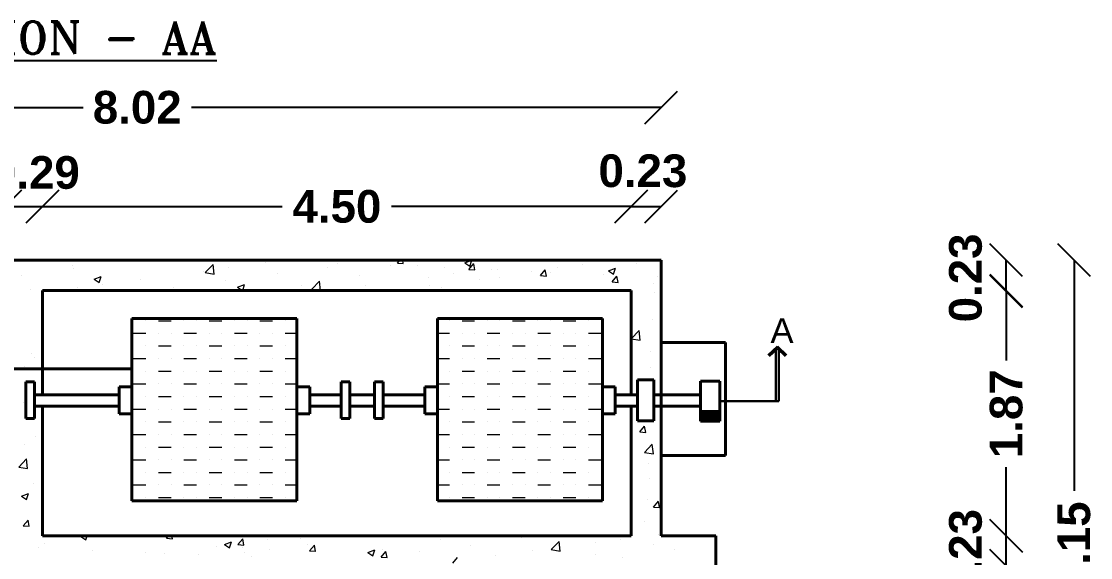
# Model space of a CAD drawing. Header units: metres. Extents: x -7227 to 737, y -45 to 4679.
# Drawn here: x 365.78 to 393.04, y 5.97 to 19.65 of the extents above; entities that cross this region are included whole.
import ezdxf

# ---------------------------------------------------------------- set-up
doc = ezdxf.new("R2010")
doc.units = ezdxf.units.M
doc.header["$LTSCALE"] = 0.2
doc.header["$MEASUREMENT"] = 0
for name, color, linetype, lineweight in [('dim', 253, 'Continuous', 25), ('HAT', 252, 'Continuous', 15), ('line', 7, 'Continuous', 25), ('steps', 132, 'Continuous', 30), ('TEXTT', 211, 'Continuous', 9), ('wall', 2, 'Continuous', 40)]:
    doc.layers.add(name, color=color, linetype=linetype, lineweight=lineweight)
doc.layers.add('T', color=3, linetype='Continuous')
doc.styles.add('ld', font='arial.ttf', dxfattribs={"height": 0.3})
doc.styles.add('romant', font='romant.shx', dxfattribs={"width": 0.8})
doc.styles.add('style 1', font='arialbd.ttf', dxfattribs={"height": 0.25})
doc.dimstyles.new('11', dxfattribs={"dimtxt": 0.25, "dimasz": 0.25, "dimexe": 0.18, "dimexo": 0.0625, "dimgap": 0.09, "dimtad": 0, "dimzin": 0, "dimdsep": 46, "dimtxsty": 'style 1', "dimblk": 'OBLIQUE', "dimcen": 0, "dimse1": 1, "dimse2": 1, "dimadec": 0, "dimazin": 0, "dimtfac": 1, "dimtdec": 4, "dimtofl": 0, "dimtmove": 0, "dimatfit": 3, "dimfxl": 0, "dimtolj": 1, "dimtzin": 0, "dimarcsym": 0})

# ---------------------------------------------------------------- blocks, each defined once
blk = doc.blocks.new('_OBLIQUE')
at = {"layer": 'line', "color": 0, "linetype": 'ByBlock', "lineweight": -2}
blk.add_line((-0.5, -0.5), (0.5, 0.5), dxfattribs=at)
blk = doc.blocks.new('*D9')
at = {"layer": 'Defpoints', "color": 0}
for p in [(8.0185, 5.5396), (0, 4.3703), (8.0185, 4.3703)]:
    blk.add_point(p, dxfattribs=at)
at = {"layer": 'dim', "color": 0, "lineweight": -2}
for p, q in [((0, 5.5396), (3.5953, 5.5396)), ((8.0185, 5.5396), (4.4233, 5.5396))]:
    blk.add_line(p, q, dxfattribs=at)
at = {"layer": 'dim', "color": 0, "linetype": 'ByBlock', "lineweight": -2, "xscale": 0.25, "yscale": 0.25, "zscale": 0.25, "rotation": 180}
blk.add_blockref('_OBLIQUE', (0, 5.5396), dxfattribs=at)
at = {"layer": 'dim', "color": 0, "linetype": 'ByBlock', "lineweight": -2, "xscale": 0.25, "yscale": 0.25, "zscale": 0.25}
blk.add_blockref('_OBLIQUE', (8.0185, 5.5396), dxfattribs=at)
at = {"layer": 'dim', "color": 0, "insert": (4.0093, 5.5396), "char_height": 0.25, "attachment_point": 5, "style": 'style 1'}
blk.add_mtext('\\A1;8.02', dxfattribs=at)
blk = doc.blocks.new('*D14')
at = {"layer": 'Defpoints', "color": 0}
for p in [(3.2854, 4.7811), (2.9979, 4.1403), (3.2854, 4.1403)]:
    blk.add_point(p, dxfattribs=at)
at = {"layer": 'dim', "color": 0, "lineweight": -2}
blk.add_line((2.9979, 4.7811), (3.2854, 4.7811), dxfattribs=at)
at = {"layer": 'dim', "color": 0, "linetype": 'ByBlock', "lineweight": -2, "xscale": 0.25, "yscale": 0.25, "zscale": 0.25, "rotation": 180}
blk.add_blockref('_OBLIQUE', (2.9979, 4.7811), dxfattribs=at)
at = {"layer": 'dim', "color": 0, "linetype": 'ByBlock', "lineweight": -2, "xscale": 0.25, "yscale": 0.25, "zscale": 0.25}
blk.add_blockref('_OBLIQUE', (3.2854, 4.7811), dxfattribs=at)
at = {"layer": 'dim', "color": 0, "insert": (3.2302, 5.0406), "char_height": 0.25, "attachment_point": 5, "style": 'style 1'}
blk.add_mtext('\\A1;0.29', dxfattribs=at)
blk = doc.blocks.new('*D15')
at = {"layer": 'Defpoints', "color": 0}
for p in [(8.0185, 4.7811), (7.7885, 4.1403), (8.0185, 4.1403)]:
    blk.add_point(p, dxfattribs=at)
at = {"layer": 'dim', "color": 0, "lineweight": -2}
blk.add_line((7.7885, 4.7811), (8.0185, 4.7811), dxfattribs=at)
at = {"layer": 'dim', "color": 0, "linetype": 'ByBlock', "lineweight": -2, "xscale": 0.25, "yscale": 0.25, "zscale": 0.25, "rotation": 180}
blk.add_blockref('_OBLIQUE', (7.7885, 4.7811), dxfattribs=at)
at = {"layer": 'dim', "color": 0, "linetype": 'ByBlock', "lineweight": -2, "xscale": 0.25, "yscale": 0.25, "zscale": 0.25}
blk.add_blockref('_OBLIQUE', (8.0185, 4.7811), dxfattribs=at)
at = {"layer": 'dim', "color": 0, "insert": (7.8778, 5.0535), "char_height": 0.25, "attachment_point": 5, "style": 'style 1'}
blk.add_mtext('\\A1;0.23', dxfattribs=at)
blk = doc.blocks.new('*D16')
at = {"layer": 'Defpoints', "color": 0}
for p in [(3.2854, 4.7811), (3.2854, 4.1403), (7.7885, 4.1403)]:
    blk.add_point(p, dxfattribs=at)
at = {"layer": 'dim', "color": 0, "lineweight": -2}
for p, q in [((3.2854, 4.7811), (5.119, 4.7811)), ((7.7885, 4.7811), (5.955, 4.7811))]:
    blk.add_line(p, q, dxfattribs=at)
at = {"layer": 'dim', "color": 0, "linetype": 'ByBlock', "lineweight": -2, "xscale": 0.25, "yscale": 0.25, "zscale": 0.25, "rotation": 180}
blk.add_blockref('_OBLIQUE', (3.2854, 4.7811), dxfattribs=at)
at = {"layer": 'dim', "color": 0, "linetype": 'ByBlock', "lineweight": -2, "xscale": 0.25, "yscale": 0.25, "zscale": 0.25}
blk.add_blockref('_OBLIQUE', (7.7885, 4.7811), dxfattribs=at)
at = {"layer": 'dim', "color": 0, "insert": (5.537, 4.7811), "char_height": 0.25, "attachment_point": 5, "style": 'style 1'}
blk.add_mtext('\\A1;4.50', dxfattribs=at)
blk = doc.blocks.new('*D18')
at = {"layer": 'Defpoints', "color": 0}
for p in [(8.206, 2.0318), (10.658, 2.0318), (8.206, 0.23)]:
    blk.add_point(p, dxfattribs=at)
at = {"layer": 'dim', "color": 0, "lineweight": -2}
for p, q in [((10.658, 2.0318), (10.658, 1.5382)), ((10.658, 0.23), (10.658, 0.7236))]:
    blk.add_line(p, q, dxfattribs=at)
at = {"layer": 'dim', "color": 0, "linetype": 'ByBlock', "lineweight": -2, "xscale": 0.25, "yscale": 0.25, "zscale": 0.25}
for p, rotation in [((10.658, 2.0318), 90), ((10.658, 0.23), 270)]:
    blk.add_blockref('_OBLIQUE', p, dxfattribs=dict(at, rotation=rotation))
at = {"layer": 'dim', "color": 0, "insert": (10.658, 1.1309), "char_height": 0.25, "attachment_point": 5, "rotation": 90, "style": 'style 1'}
blk.add_mtext('\\A1;1.72', dxfattribs=at)
blk = doc.blocks.new('*D19')
at = {"layer": 'Defpoints', "color": 0}
for p in [(8.436, 2.2618), (10.658, 2.2618), (8.206, 2.0318)]:
    blk.add_point(p, dxfattribs=at)
at = {"layer": 'dim', "color": 0, "lineweight": -2}
blk.add_line((10.658, 2.0318), (10.658, 2.2618), dxfattribs=at)
at = {"layer": 'dim', "color": 0, "linetype": 'ByBlock', "lineweight": -2, "xscale": 0.25, "yscale": 0.25, "zscale": 0.25}
for p, rotation in [((10.658, 2.2618), 90), ((10.658, 2.0318), 270)]:
    blk.add_blockref('_OBLIQUE', p, dxfattribs=dict(at, rotation=rotation))
at = {"layer": 'dim', "color": 0, "insert": (10.3466, 2.127), "char_height": 0.25, "attachment_point": 5, "rotation": 90, "style": 'style 1'}
blk.add_mtext('\\A1;0.23', dxfattribs=at)
blk = doc.blocks.new('*D20')
at = {"layer": 'Defpoints', "color": 0}
for p in [(7.7944, 4.1303), (10.658, 4.1303), (8.436, 2.2618)]:
    blk.add_point(p, dxfattribs=at)
at = {"layer": 'dim', "color": 0, "lineweight": -2}
for p, q in [((10.658, 4.1303), (10.658, 3.6044)), ((10.658, 2.2618), (10.658, 2.7878))]:
    blk.add_line(p, q, dxfattribs=at)
at = {"layer": 'dim', "color": 0, "linetype": 'ByBlock', "lineweight": -2, "xscale": 0.25, "yscale": 0.25, "zscale": 0.25}
for p, rotation in [((10.658, 4.1303), 90), ((10.658, 2.2618), 270)]:
    blk.add_blockref('_OBLIQUE', p, dxfattribs=dict(at, rotation=rotation))
at = {"layer": 'dim', "color": 0, "insert": (10.658, 3.1961), "char_height": 0.25, "attachment_point": 5, "rotation": 90, "style": 'style 1'}
blk.add_mtext('\\A1;1.87', dxfattribs=at)
blk = doc.blocks.new('*D21')
at = {"layer": 'Defpoints', "color": 0}
for p in [(7.8267, 4.3703), (10.658, 4.3703), (7.7885, 4.1403)]:
    blk.add_point(p, dxfattribs=at)
at = {"layer": 'dim', "color": 0, "lineweight": -2}
blk.add_line((10.658, 4.1403), (10.658, 4.3703), dxfattribs=at)
at = {"layer": 'dim', "color": 0, "linetype": 'ByBlock', "lineweight": -2, "xscale": 0.25, "yscale": 0.25, "zscale": 0.25}
for p, rotation in [((10.658, 4.3703), 90), ((10.658, 4.1403), 270)]:
    blk.add_blockref('_OBLIQUE', p, dxfattribs=dict(at, rotation=rotation))
at = {"layer": 'dim', "color": 0, "insert": (10.3466, 4.2354), "char_height": 0.25, "attachment_point": 5, "rotation": 90, "style": 'style 1'}
blk.add_mtext('\\A1;0.23', dxfattribs=at)
blk = doc.blocks.new('*D22')
at = {"layer": 'Defpoints', "color": 0}
for p in [(7.8021, 4.3703), (11.176, 4.3703), (7.8021, 0.0004)]:
    blk.add_point(p, dxfattribs=at)
at = {"layer": 'dim', "color": 0, "lineweight": -2}
for p, q in [((11.176, 4.3703), (11.176, 2.6067)), ((11.176, 0.0004), (11.176, 1.764))]:
    blk.add_line(p, q, dxfattribs=at)
at = {"layer": 'dim', "color": 0, "linetype": 'ByBlock', "lineweight": -2, "xscale": 0.25, "yscale": 0.25, "zscale": 0.25}
for p, rotation in [((11.176, 4.3703), 90), ((11.176, 0.0004), 270)]:
    blk.add_blockref('_OBLIQUE', p, dxfattribs=dict(at, rotation=rotation))
at = {"layer": 'dim', "color": 0, "insert": (11.176, 2.1853), "char_height": 0.25, "attachment_point": 5, "rotation": 90, "style": 'style 1'}
blk.add_mtext('\\A1;4.15', dxfattribs=at)
blk = doc.blocks.new('SE')
at = {"layer": 'HAT'}
blk.add_hatch(color=256, dxfattribs=at).paths.add_polyline_path([(8.9689, 3.6372), (8.9772, 3.6451), (8.9068, 3.7113), (8.8364, 3.6451), (8.8448, 3.6372), (8.9068, 3.6946)])
for p, q in [((3.9139, 4.3643), (3.9139, 4.3643)), ((4.5298, 4.2758), (4.5893, 4.3377)), ((4.5977, 4.265), (4.5893, 4.3375)), ((4.9937, 4.3513), (4.9937, 4.3513)), ((5.1346, 4.3667), (5.1346, 4.3667)), ((5.5421, 4.3495), (5.5421, 4.3495)), ((5.9993, 4.3487), (6.0173, 4.3703)), ((5.9993, 4.3487), (6.0449, 4.3447)), ((6.0449, 4.3445), (6.0402, 4.3703)), ((6.5164, 4.3499), (6.5696, 4.3703)), ((6.5164, 4.3499), (6.5544, 4.3243)), ((6.5469, 4.3008), (6.5837, 4.3447)), ((6.5544, 4.324), (6.5699, 4.3701)), ((6.5925, 4.2966), (6.5837, 4.3444)), ((7.2001, 4.3671), (7.2001, 4.3671)), ((7.418, 4.3356), (7.418, 4.3356)), ((7.4191, 4.3659), (7.4191, 4.3659)), ((7.8267, 4.3487), (7.8267, 4.3487)), ((3.5137, 4.3288), (3.5137, 4.3288)), ((3.5219, 4.3105), (3.5219, 4.3105)), ((4.5134, 4.2881), (4.5134, 4.2881)), ((4.5298, 4.2758), (4.5977, 4.2652)), ((4.7045, 4.3132), (4.7045, 4.3132)), ((5.0788, 4.27), (5.0788, 4.27)), ((5.4645, 4.3189), (5.4645, 4.3189)), ((5.7085, 4.2554), (5.7085, 4.2554)), ((5.9497, 4.3322), (5.9497, 4.3322)), ((6.1538, 4.3318), (6.1538, 4.3318)), ((6.3573, 4.315), (6.3573, 4.315)), ((6.4287, 4.2655), (6.4287, 4.2655)), ((6.5469, 4.3008), (6.5925, 4.2968)), ((6.7179, 4.3036), (6.7179, 4.3036)), ((6.7649, 4.2978), (6.7649, 4.2978)), ((7.026, 4.2819), (7.026, 4.2819)), ((7.0945, 4.2529), (7.1314, 4.2968)), ((7.1402, 4.2486), (7.1314, 4.2965)), ((7.1725, 4.2806), (7.1725, 4.2806)), ((7.2273, 4.317), (7.2273, 4.317)), ((7.5801, 4.2634), (7.5801, 4.2634)), ((7.6137, 4.2887), (7.6672, 4.3092)), ((7.6137, 4.2887), (7.6517, 4.2631)), ((7.6517, 4.2629), (7.6672, 4.309)), ((3.1253, 4.2533), (3.1253, 4.2533)), ((3.6804, 4.2259), (3.7338, 4.2464)), ((3.6804, 4.2259), (3.7183, 4.2003)), ((3.7183, 4.2), (3.7338, 4.2462)), ((3.742, 4.1865), (3.742, 4.1865)), ((4.0312, 4.2246), (4.0312, 4.2246)), ((4.6868, 4.2163), (4.6868, 4.2163)), ((4.7776, 4.1648), (4.8311, 4.1853)), ((4.8161, 4.1403), (4.8311, 4.185)), ((5.2632, 4.1789), (5.2632, 4.1789)), ((5.3447, 4.1494), (5.4041, 4.2114)), ((5.4124, 4.1403), (5.4041, 4.2112)), ((5.7554, 4.1769), (5.7554, 4.1769)), ((6.2376, 4.2404), (6.2376, 4.2404)), ((6.2438, 4.1757), (6.2438, 4.1757)), ((6.6294, 4.2246), (6.6294, 4.2246)), ((6.782, 4.2406), (6.782, 4.2406)), ((7.0945, 4.2529), (7.1402, 4.2489)), ((7.6422, 4.205), (7.679, 4.2488)), ((7.6422, 4.205), (7.6878, 4.201)), ((7.6878, 4.2007), (7.679, 4.2486)), ((7.9617, 4.1927), (7.9617, 4.1927)), ((7.9876, 4.2461), (7.9876, 4.2461)), ((3.1913, 4.15), (3.1913, 4.15)), ((3.5509, 4.1614), (3.5509, 4.1614)), ((4.2903, 4.159), (4.2903, 4.159)), ((4.7776, 4.1648), (4.814, 4.1403)), ((5.3447, 4.1494), (5.4036, 4.1403)), ((6.3367, 4.1642), (6.3367, 4.1642)), ((7.7944, 4.1303), (7.7944, 4.1303)), ((7.9642, 4.1263), (7.9642, 4.1263)), ((3.9794, 3.9082), (3.9794, 3.9082)), ((4.0761, 3.9082), (4.0761, 3.9082)), ((4.1728, 3.9082), (4.2695, 3.9082)), ((4.3662, 3.9082), (4.3662, 3.9082)), ((4.4629, 3.9082), (4.4629, 3.9082)), ((4.5597, 3.9082), (4.6564, 3.9082)), ((4.7531, 3.9082), (4.7531, 3.9082)), ((4.8498, 3.9082), (4.8498, 3.9082)), ((4.9465, 3.9082), (5.0432, 3.9082)), ((5.1399, 3.9082), (5.1399, 3.9082)), ((6.3972, 3.9082), (6.3972, 3.9082)), ((6.4939, 3.9082), (6.5906, 3.9082)), ((6.6873, 3.9082), (6.6873, 3.9082)), ((6.784, 3.9082), (6.784, 3.9082)), ((6.8808, 3.9082), (6.9775, 3.9082)), ((7.0742, 3.9082), (7.0742, 3.9082)), ((7.1709, 3.9082), (7.1709, 3.9082)), ((7.2676, 3.9082), (7.3643, 3.9082)), ((7.461, 3.9082), (7.461, 3.9082)), ((7.5577, 3.9082), (7.5577, 3.9082)), ((7.952, 3.9167), (7.952, 3.9167)), ((3.9794, 3.8115), (4.0761, 3.8115)), ((4.1728, 3.8115), (4.1728, 3.8115)), ((4.2695, 3.8115), (4.2695, 3.8115)), ((4.3662, 3.8115), (4.4629, 3.8115)), ((4.5597, 3.8115), (4.5597, 3.8115)), ((4.6564, 3.8115), (4.6564, 3.8115)), ((4.7531, 3.8115), (4.8498, 3.8115)), ((4.9465, 3.8115), (4.9465, 3.8115)), ((5.0432, 3.8115), (5.0432, 3.8115)), ((5.1399, 3.8115), (5.2316, 3.8115)), ((6.3065, 3.8115), (6.3972, 3.8115)), ((6.4939, 3.8115), (6.4939, 3.8115)), ((6.5906, 3.8115), (6.5906, 3.8115)), ((6.6873, 3.8115), (6.784, 3.8115)), ((6.8808, 3.8115), (6.8808, 3.8115)), ((6.9775, 3.8115), (6.9775, 3.8115)), ((7.0742, 3.8115), (7.1709, 3.8115)), ((7.2676, 3.8115), (7.2676, 3.8115)), ((7.3643, 3.8115), (7.3643, 3.8115)), ((7.461, 3.8115), (7.5577, 3.8115)), ((7.7892, 3.7703), (7.8487, 3.8322)), ((7.7892, 3.7703), (7.8572, 3.7597)), ((7.8572, 3.7595), (7.8487, 3.832)), ((3.9794, 3.7147), (3.9794, 3.7147)), ((4.0761, 3.7147), (4.0761, 3.7147)), ((4.1728, 3.7147), (4.2695, 3.7147)), ((4.3662, 3.7147), (4.3662, 3.7147)), ((4.4629, 3.7147), (4.4629, 3.7147)), ((4.5597, 3.7147), (4.6564, 3.7147)), ((4.7531, 3.7147), (4.7531, 3.7147)), ((4.8498, 3.7147), (4.8498, 3.7147)), ((4.9465, 3.7147), (5.0432, 3.7147)), ((5.1399, 3.7147), (5.1399, 3.7147)), ((6.3972, 3.7147), (6.3972, 3.7147)), ((6.4939, 3.7147), (6.5906, 3.7147)), ((6.6873, 3.7147), (6.6873, 3.7147)), ((6.784, 3.7147), (6.784, 3.7147)), ((6.8808, 3.7147), (6.9775, 3.7147)), ((7.0742, 3.7147), (7.0742, 3.7147)), ((7.1709, 3.7147), (7.1709, 3.7147)), ((7.2676, 3.7147), (7.3643, 3.7147)), ((7.461, 3.7147), (7.461, 3.7147)), ((7.5577, 3.7147), (7.5577, 3.7147)), ((3.2036, 3.6573), (3.2036, 3.6573)), ((3.2198, 3.6291), (3.2198, 3.6291)), ((3.9794, 3.618), (4.0761, 3.618)), ((4.1728, 3.618), (4.1728, 3.618)), ((4.2695, 3.618), (4.2695, 3.618)), ((4.3662, 3.618), (4.4629, 3.618)), ((4.5597, 3.618), (4.5597, 3.618)), ((4.6564, 3.618), (4.6564, 3.618)), ((4.7531, 3.618), (4.8498, 3.618)), ((4.9465, 3.618), (4.9465, 3.618)), ((5.0432, 3.618), (5.0432, 3.618)), ((5.1399, 3.618), (5.2316, 3.618)), ((6.3065, 3.618), (6.3972, 3.618)), ((6.4939, 3.618), (6.4939, 3.618)), ((6.5906, 3.618), (6.5906, 3.618)), ((6.6873, 3.618), (6.784, 3.618)), ((6.8808, 3.618), (6.8808, 3.618)), ((6.9775, 3.618), (6.9775, 3.618)), ((7.0742, 3.618), (7.1709, 3.618)), ((7.2676, 3.618), (7.2676, 3.618)), ((7.3643, 3.618), (7.3643, 3.618)), ((7.461, 3.618), (7.5577, 3.618)), ((7.7938, 3.6264), (7.7885, 3.6549)), ((7.7885, 3.6271), (7.7938, 3.6267)), ((7.9326, 3.6707), (7.9326, 3.6707)), ((3.1492, 3.5591), (3.1492, 3.5591)), ((3.9794, 3.5213), (3.9794, 3.5213)), ((4.0761, 3.5213), (4.0761, 3.5213)), ((4.1728, 3.5213), (4.2695, 3.5213)), ((4.3662, 3.5213), (4.3662, 3.5213)), ((4.4629, 3.5213), (4.4629, 3.5213)), ((4.5597, 3.5213), (4.6564, 3.5213)), ((4.7531, 3.5213), (4.7531, 3.5213)), ((4.8498, 3.5213), (4.8498, 3.5213)), ((4.9465, 3.5213), (5.0432, 3.5213)), ((5.1399, 3.5213), (5.1399, 3.5213)), ((6.3972, 3.5213), (6.3972, 3.5213)), ((6.4939, 3.5213), (6.5906, 3.5213)), ((6.6873, 3.5213), (6.6873, 3.5213)), ((6.784, 3.5213), (6.784, 3.5213)), ((6.8808, 3.5213), (6.9775, 3.5213)), ((7.0742, 3.5213), (7.0742, 3.5213)), ((7.1709, 3.5213), (7.1709, 3.5213)), ((7.2676, 3.5213), (7.3643, 3.5213)), ((7.461, 3.5213), (7.461, 3.5213)), ((7.5577, 3.5213), (7.5577, 3.5213)), ((7.9336, 3.5532), (7.9336, 3.5532)), ((3.9794, 3.4246), (4.0761, 3.4246)), ((4.1728, 3.4246), (4.1728, 3.4246)), ((4.2695, 3.4246), (4.2695, 3.4246)), ((4.3662, 3.4246), (4.4629, 3.4246)), ((4.5597, 3.4246), (4.5597, 3.4246)), ((4.6564, 3.4246), (4.6564, 3.4246)), ((4.7531, 3.4246), (4.8498, 3.4246)), ((4.9465, 3.4246), (4.9465, 3.4246)), ((5.0432, 3.4246), (5.0432, 3.4246)), ((5.1399, 3.4246), (5.2316, 3.4246)), ((6.3065, 3.4246), (6.3972, 3.4246)), ((6.4939, 3.4246), (6.4939, 3.4246)), ((6.5906, 3.4246), (6.5906, 3.4246)), ((6.6873, 3.4246), (6.784, 3.4246)), ((6.8808, 3.4246), (6.8808, 3.4246)), ((6.9775, 3.4246), (6.9775, 3.4246)), ((7.0742, 3.4246), (7.1709, 3.4246)), ((7.2676, 3.4246), (7.2676, 3.4246)), ((7.3643, 3.4246), (7.3643, 3.4246)), ((7.461, 3.4246), (7.5577, 3.4246)), ((3.1395, 3.2831), (3.1395, 3.2831)), ((3.9794, 3.3279), (3.9794, 3.3279)), ((4.0761, 3.3279), (4.0761, 3.3279)), ((4.1728, 3.3279), (4.2695, 3.3279)), ((4.3662, 3.3279), (4.3662, 3.3279)), ((4.4629, 3.3279), (4.4629, 3.3279)), ((4.5597, 3.3279), (4.6564, 3.3279)), ((4.7531, 3.3279), (4.7531, 3.3279)), ((4.8498, 3.3279), (4.8498, 3.3279)), ((4.9465, 3.3279), (5.0432, 3.3279)), ((5.1399, 3.3279), (5.1399, 3.3279)), ((6.3972, 3.3279), (6.3972, 3.3279)), ((6.4939, 3.3279), (6.5906, 3.3279)), ((6.6873, 3.3279), (6.6873, 3.3279)), ((6.784, 3.3279), (6.784, 3.3279)), ((6.8808, 3.3279), (6.9775, 3.3279)), ((7.0742, 3.3279), (7.0742, 3.3279)), ((7.1709, 3.3279), (7.1709, 3.3279)), ((7.2676, 3.3279), (7.3643, 3.3279)), ((7.461, 3.3279), (7.461, 3.3279)), ((7.5577, 3.3279), (7.5577, 3.3279)), ((3.9794, 3.2312), (4.0761, 3.2312)), ((4.1728, 3.2312), (4.1728, 3.2312)), ((4.2695, 3.2312), (4.2695, 3.2312)), ((4.3662, 3.2312), (4.4629, 3.2312)), ((4.5597, 3.2312), (4.5597, 3.2312)), ((4.6564, 3.2312), (4.6564, 3.2312)), ((4.7531, 3.2312), (4.8498, 3.2312)), ((4.9465, 3.2312), (4.9465, 3.2312)), ((5.0432, 3.2312), (5.0432, 3.2312)), ((5.1399, 3.2312), (5.2316, 3.2312)), ((6.3065, 3.2312), (6.3972, 3.2312)), ((6.4939, 3.2312), (6.4939, 3.2312)), ((6.5906, 3.2312), (6.5906, 3.2312)), ((6.6873, 3.2312), (6.784, 3.2312)), ((6.8808, 3.2312), (6.8808, 3.2312)), ((6.9775, 3.2312), (6.9775, 3.2312)), ((7.0742, 3.2312), (7.1709, 3.2312)), ((7.2676, 3.2312), (7.2676, 3.2312)), ((7.3643, 3.2312), (7.3643, 3.2312)), ((7.461, 3.2312), (7.5577, 3.2312)), ((3.9794, 3.1345), (3.9794, 3.1345)), ((4.0761, 3.1345), (4.0761, 3.1345)), ((4.1728, 3.1345), (4.2695, 3.1345)), ((4.3662, 3.1345), (4.3662, 3.1345)), ((4.4629, 3.1345), (4.4629, 3.1345)), ((4.5597, 3.1345), (4.6564, 3.1345)), ((4.7531, 3.1345), (4.7531, 3.1345)), ((4.8498, 3.1345), (4.8498, 3.1345)), ((4.9465, 3.1345), (5.0432, 3.1345)), ((5.1399, 3.1345), (5.1399, 3.1345)), ((6.3972, 3.1345), (6.3972, 3.1345)), ((6.4939, 3.1345), (6.5906, 3.1345)), ((6.6873, 3.1345), (6.6873, 3.1345)), ((6.784, 3.1345), (6.784, 3.1345)), ((6.8808, 3.1345), (6.9775, 3.1345)), ((7.0742, 3.1345), (7.0742, 3.1345)), ((7.1709, 3.1345), (7.1709, 3.1345)), ((7.2676, 3.1345), (7.3643, 3.1345)), ((7.461, 3.1345), (7.461, 3.1345)), ((7.5577, 3.1345), (7.5577, 3.1345)), ((3.9794, 3.0378), (4.0761, 3.0378)), ((4.1728, 3.0378), (4.1728, 3.0378)), ((4.2695, 3.0378), (4.2695, 3.0378)), ((4.3662, 3.0378), (4.4629, 3.0378)), ((4.5597, 3.0378), (4.5597, 3.0378)), ((4.6564, 3.0378), (4.6564, 3.0378)), ((4.7531, 3.0378), (4.8498, 3.0378)), ((4.9465, 3.0378), (4.9465, 3.0378)), ((5.0432, 3.0378), (5.0432, 3.0378)), ((5.1399, 3.0378), (5.2316, 3.0378)), ((6.3065, 3.0378), (6.3972, 3.0378)), ((6.4939, 3.0378), (6.4939, 3.0378)), ((6.5906, 3.0378), (6.5906, 3.0378)), ((6.6873, 3.0378), (6.784, 3.0378)), ((6.8808, 3.0378), (6.8808, 3.0378)), ((6.9775, 3.0378), (6.9775, 3.0378)), ((7.0742, 3.0378), (7.1709, 3.0378)), ((7.2676, 3.0378), (7.2676, 3.0378)), ((7.3643, 3.0378), (7.3643, 3.0378)), ((7.461, 3.0378), (7.5577, 3.0378)), ((7.8541, 3.0564), (7.8909, 3.1002)), ((7.8541, 3.0564), (7.8997, 3.0524)), ((7.8997, 3.0521), (7.8909, 3.1)), ((3.1496, 2.9644), (3.1496, 2.9644)), ((3.2278, 3.02), (3.2278, 3.02)), ((7.8905, 2.9001), (7.9499, 2.9621)), ((7.9584, 2.8894), (7.9499, 2.9619)), ((3.9794, 2.941), (3.9794, 2.941)), ((4.0761, 2.941), (4.0761, 2.941)), ((4.1728, 2.941), (4.2695, 2.941)), ((4.3662, 2.941), (4.3662, 2.941)), ((4.4629, 2.941), (4.4629, 2.941)), ((4.5597, 2.941), (4.6564, 2.941)), ((4.7531, 2.941), (4.7531, 2.941)), ((4.8498, 2.941), (4.8498, 2.941)), ((4.9465, 2.941), (5.0432, 2.941)), ((5.1399, 2.941), (5.1399, 2.941)), ((6.3972, 2.941), (6.3972, 2.941)), ((6.4939, 2.941), (6.5906, 2.941)), ((6.6873, 2.941), (6.6873, 2.941)), ((6.784, 2.941), (6.784, 2.941)), ((6.8808, 2.941), (6.9775, 2.941)), ((7.0742, 2.941), (7.0742, 2.941)), ((7.1709, 2.941), (7.1709, 2.941)), ((7.2676, 2.941), (7.3643, 2.941)), ((7.461, 2.941), (7.461, 2.941)), ((7.5577, 2.941), (7.5577, 2.941)), ((7.8905, 2.9001), (7.9584, 2.8896)), ((3.1025, 2.7883), (3.162, 2.8502)), ((3.1025, 2.7883), (3.1704, 2.7777)), ((3.1705, 2.7775), (3.162, 2.85)), ((3.9794, 2.8443), (4.0761, 2.8443)), ((4.1728, 2.8443), (4.1728, 2.8443)), ((4.2695, 2.8443), (4.2695, 2.8443)), ((4.3662, 2.8443), (4.4629, 2.8443)), ((4.5597, 2.8443), (4.5597, 2.8443)), ((4.6564, 2.8443), (4.6564, 2.8443)), ((4.7531, 2.8443), (4.8498, 2.8443)), ((4.9465, 2.8443), (4.9465, 2.8443)), ((5.0432, 2.8443), (5.0432, 2.8443)), ((5.1399, 2.8443), (5.2316, 2.8443)), ((6.3065, 2.8443), (6.3972, 2.8443)), ((6.4939, 2.8443), (6.4939, 2.8443)), ((6.5906, 2.8443), (6.5906, 2.8443)), ((6.6873, 2.8443), (6.784, 2.8443)), ((6.8808, 2.8443), (6.8808, 2.8443)), ((6.9775, 2.8443), (6.9775, 2.8443)), ((7.0742, 2.8443), (7.1709, 2.8443)), ((7.2676, 2.8443), (7.2676, 2.8443)), ((7.3643, 2.8443), (7.3643, 2.8443)), ((7.461, 2.8443), (7.5577, 2.8443)), ((7.9199, 2.8137), (7.9199, 2.8137)), ((3.9794, 2.7476), (3.9794, 2.7476)), ((4.0761, 2.7476), (4.0761, 2.7476)), ((4.1728, 2.7476), (4.2695, 2.7476)), ((4.3662, 2.7476), (4.3662, 2.7476)), ((4.4629, 2.7476), (4.4629, 2.7476)), ((4.5597, 2.7476), (4.6564, 2.7476)), ((4.7531, 2.7476), (4.7531, 2.7476)), ((4.8498, 2.7476), (4.8498, 2.7476)), ((4.9465, 2.7476), (5.0432, 2.7476)), ((5.1399, 2.7476), (5.1399, 2.7476)), ((6.3972, 2.7476), (6.3972, 2.7476)), ((6.4939, 2.7476), (6.5906, 2.7476)), ((6.6873, 2.7476), (6.6873, 2.7476)), ((6.784, 2.7476), (6.784, 2.7476)), ((6.8808, 2.7476), (6.9775, 2.7476)), ((7.0742, 2.7476), (7.0742, 2.7476)), ((7.1709, 2.7476), (7.1709, 2.7476)), ((7.2676, 2.7476), (7.3643, 2.7476)), ((7.461, 2.7476), (7.461, 2.7476)), ((7.5577, 2.7476), (7.5577, 2.7476)), ((7.9304, 2.7039), (7.9304, 2.7039)), ((3.2176, 2.6623), (3.2176, 2.6623)), ((3.9794, 2.6509), (4.0761, 2.6509)), ((4.1728, 2.6509), (4.1728, 2.6509)), ((4.2695, 2.6509), (4.2695, 2.6509)), ((4.3662, 2.6509), (4.4629, 2.6509)), ((4.5597, 2.6509), (4.5597, 2.6509)), ((4.6564, 2.6509), (4.6564, 2.6509)), ((4.7531, 2.6509), (4.8498, 2.6509)), ((4.9465, 2.6509), (4.9465, 2.6509)), ((5.0432, 2.6509), (5.0432, 2.6509)), ((5.1399, 2.6509), (5.2316, 2.6509)), ((6.3065, 2.6509), (6.3972, 2.6509)), ((6.4939, 2.6509), (6.4939, 2.6509)), ((6.5906, 2.6509), (6.5906, 2.6509)), ((6.6873, 2.6509), (6.784, 2.6509)), ((6.8808, 2.6509), (6.8808, 2.6509)), ((6.9775, 2.6509), (6.9775, 2.6509)), ((7.0742, 2.6509), (7.1709, 2.6509)), ((7.2676, 2.6509), (7.2676, 2.6509)), ((7.3643, 2.6509), (7.3643, 2.6509)), ((7.461, 2.6509), (7.5577, 2.6509)), ((7.794, 2.6724), (7.794, 2.6724)), ((3.123, 2.5649), (3.1765, 2.5854)), ((3.123, 2.5649), (3.161, 2.5393)), ((3.161, 2.539), (3.1765, 2.5852)), ((3.9794, 2.5542), (3.9794, 2.5542)), ((4.0761, 2.5542), (4.0761, 2.5542)), ((4.1728, 2.5542), (4.2695, 2.5542)), ((4.3662, 2.5542), (4.3662, 2.5542)), ((4.4629, 2.5542), (4.4629, 2.5542)), ((4.5597, 2.5542), (4.6564, 2.5542)), ((4.7531, 2.5542), (4.7531, 2.5542)), ((4.8498, 2.5542), (4.8498, 2.5542)), ((4.9465, 2.5542), (5.0432, 2.5542)), ((5.1399, 2.5542), (5.1399, 2.5542)), ((6.3972, 2.5542), (6.3972, 2.5542)), ((6.4939, 2.5542), (6.5906, 2.5542)), ((6.6873, 2.5542), (6.6873, 2.5542)), ((6.784, 2.5542), (6.784, 2.5542)), ((6.8808, 2.5542), (6.9775, 2.5542)), ((7.0742, 2.5542), (7.0742, 2.5542)), ((7.1709, 2.5542), (7.1709, 2.5542)), ((7.2676, 2.5542), (7.3643, 2.5542)), ((7.461, 2.5542), (7.461, 2.5542)), ((7.5577, 2.5542), (7.5577, 2.5542)), ((7.9102, 2.5377), (7.9102, 2.5377)), ((7.96, 2.482), (7.9968, 2.5259)), ((7.96, 2.482), (8.0056, 2.478)), ((8.0056, 2.4778), (7.9968, 2.5257)), ((3.1372, 2.3389), (3.174, 2.3828)), ((3.1828, 2.3347), (3.174, 2.3826)), ((3.1372, 2.3389), (3.1828, 2.3349)), ((7.8887, 2.3696), (7.8887, 2.3696)), ((3.5788, 2.2575), (3.5927, 2.2628)), ((3.5788, 2.2575), (3.6168, 2.2319)), ((3.5877, 2.2433), (3.5877, 2.2433)), ((3.6168, 2.2316), (3.6272, 2.2628)), ((4.2325, 2.2431), (4.249, 2.2628)), ((4.2325, 2.2431), (4.2781, 2.2391)), ((4.2781, 2.2389), (4.2737, 2.2628)), ((4.6761, 2.1964), (4.7295, 2.2169)), ((4.714, 2.1705), (4.7295, 2.2166)), ((4.7801, 2.1952), (4.8169, 2.2391)), ((4.8257, 2.191), (4.8169, 2.2388)), ((5.0046, 2.2367), (5.0046, 2.2367)), ((5.2587, 2.2453), (5.2587, 2.2453)), ((5.7941, 2.2591), (5.7941, 2.2591)), ((6.3322, 2.2305), (6.3322, 2.2305)), ((6.9517, 2.2485), (6.9517, 2.2485)), ((7.1768, 2.1564), (7.2363, 2.2183)), ((7.2447, 2.1456), (7.2363, 2.2181)), ((7.5182, 2.2114), (7.5182, 2.2114)), ((7.7094, 2.2365), (7.7094, 2.2365)), ((7.9985, 2.2746), (7.9985, 2.2746)), ((3.2566, 2.1689), (3.2566, 2.1689)), ((3.2985, 2.2052), (3.2985, 2.2052)), ((3.6642, 2.1517), (3.6642, 2.1517)), ((4.0718, 2.1345), (4.0718, 2.1345)), ((4.6125, 2.1829), (4.6125, 2.1829)), ((4.6761, 2.1964), (4.714, 2.1707)), ((4.7801, 2.1952), (4.8257, 2.1912)), ((4.8135, 2.1688), (4.8135, 2.1688)), ((4.8316, 2.1324), (4.8316, 2.1324)), ((5.0227, 2.1575), (5.0227, 2.1575)), ((5.3119, 2.1956), (5.3119, 2.1956)), ((5.3277, 2.1473), (5.3645, 2.1912)), ((5.3277, 2.1473), (5.3734, 2.1433)), ((5.3734, 2.143), (5.3646, 2.1909)), ((5.7733, 2.1352), (5.8268, 2.1557)), ((5.7733, 2.1352), (5.8113, 2.1096)), ((5.8113, 2.1093), (5.8268, 2.1555)), ((5.8754, 2.0994), (5.9122, 2.1432)), ((5.887, 2.1541), (5.887, 2.1541)), ((5.921, 2.0951), (5.9122, 2.143)), ((6.1695, 2.1424), (6.1695, 2.1424)), ((6.5552, 2.1912), (6.5552, 2.1912)), ((7.036, 2.1479), (7.036, 2.1479)), ((7.1768, 2.1564), (7.2447, 2.1458)), ((7.9597, 2.1926), (7.9597, 2.1926)), ((8.1167, 2.1542), (8.1167, 2.1542)), ((4.216, 2.1256), (4.216, 2.1256)), ((4.4794, 2.1172), (4.4794, 2.1172)), ((4.887, 2.1), (4.887, 2.1)), ((5.8754, 2.0994), (5.921, 2.0954)), ((6.423, 2.0515), (6.4598, 2.0953)), ((6.7469, 2.1098), (6.7469, 2.1098)), ((7.5144, 2.1162), (7.5144, 2.1162)), ((7.7201, 2.097), (7.7201, 2.097))]:
    blk.add_line(p, q, dxfattribs=at)
at = {"layer": 'steps', "color": 7}
for p, q in [((8.9068, 3.7113), (8.8364, 3.6451)), ((8.9068, 3.6946), (8.8448, 3.6372)), ((8.8954, 3.2927), (8.8954, 3.684)), ((8.9068, 3.7113), (8.9772, 3.6451)), ((8.9068, 3.6946), (8.9689, 3.6372)), ((8.9183, 3.2927), (8.9183, 3.684)), ((8.4652, 3.2927), (8.9183, 3.2927))]:
    blk.add_line(p, q, dxfattribs=at)
at = {"layer": 'wall', "ltscale": 1.5}
for p, q in [((8.0185, 4.3703), (0, 4.3703)), ((8.0185, 2.2618), (8.0185, 4.3703)), ((7.7885, 4.1403), (3.2854, 4.1403)), ((3.2854, 4.1403), (3.2854, 3.3404)), ((7.7885, 3.3404), (7.7885, 4.1403)), ((3.1563, 3.1601), (3.1563, 3.439)), ((3.1563, 3.439), (3.2238, 3.439)), ((3.2238, 3.439), (3.2238, 3.1601)), ((5.569, 3.1601), (5.569, 3.439)), ((5.569, 3.439), (5.6366, 3.439)), ((5.6366, 3.439), (5.6366, 3.1601)), ((5.8235, 3.1601), (5.8235, 3.439)), ((5.8235, 3.439), (5.8911, 3.439)), ((5.8911, 3.439), (5.8911, 3.1601)), ((8.3186, 3.4452), (8.4652, 3.4452)), ((8.3186, 3.1402), (8.3186, 3.4452)), ((8.4652, 3.4452), (8.4652, 3.1402)), ((3.8721, 3.196), (3.8721, 3.4008)), ((3.8721, 3.4008), (3.9692, 3.4008)), ((3.9692, 3.4008), (3.9692, 3.196)), ((5.2316, 3.196), (5.2316, 3.4008)), ((5.2316, 3.4008), (5.3286, 3.4008)), ((5.3286, 3.4008), (5.3286, 3.196)), ((6.2094, 3.196), (6.2094, 3.4008)), ((6.2094, 3.4008), (6.3065, 3.4008)), ((7.5689, 3.196), (7.5689, 3.4008)), ((7.5689, 3.4008), (7.666, 3.4008)), ((7.666, 3.4008), (7.666, 3.196)), ((3.348, 3.3404), (3.2238, 3.3404)), ((3.2238, 3.3404), (3.2238, 3.253)), ((3.348, 3.3404), (3.8721, 3.3404)), ((5.3286, 3.3404), (5.569, 3.3404)), ((5.6366, 3.3404), (5.8235, 3.3404)), ((5.8911, 3.3404), (6.2094, 3.3404)), ((6.3065, 3.3404), (6.3065, 3.196)), ((7.666, 3.3404), (7.8359, 3.3404)), ((7.9626, 3.3404), (8.3186, 3.3404)), ((3.2238, 3.253), (3.348, 3.253)), ((3.2854, 3.253), (3.2854, 2.2628)), ((3.348, 3.253), (3.8721, 3.253)), ((3.9692, 3.196), (3.8721, 3.196)), ((5.3286, 3.196), (5.2316, 3.196)), ((5.3286, 3.253), (5.569, 3.253)), ((5.6366, 3.253), (5.8235, 3.253)), ((5.8911, 3.253), (6.2094, 3.253)), ((6.3065, 3.196), (6.2094, 3.196)), ((7.666, 3.196), (7.5689, 3.196)), ((7.666, 3.253), (7.8359, 3.253)), ((7.7885, 2.2628), (7.7885, 3.253)), ((7.9626, 3.253), (8.3186, 3.253)), ((3.2238, 3.1601), (3.1563, 3.1601)), ((5.6366, 3.1601), (5.569, 3.1601)), ((5.8911, 3.1601), (5.8235, 3.1601)), ((8.4652, 3.1402), (8.3186, 3.1402)), ((7.7885, 2.2628), (3.2854, 2.2628)), ((8.436, 2.2618), (8.0185, 2.2618)), ((8.436, 0), (8.436, 2.2618))]:
    blk.add_line(p, q, dxfattribs=at)
at = {"layer": 'wall'}
for p, q in [((3.9692, 3.9254), (5.2316, 3.9254)), ((3.9692, 2.5307), (3.9692, 3.9254)), ((5.2316, 3.9254), (5.2316, 2.5307)), ((6.3065, 3.9254), (7.5689, 3.9254)), ((6.3065, 2.5307), (6.3065, 3.9254)), ((7.5689, 3.9254), (7.5689, 2.5307)), ((8.0185, 3.7404), (8.5091, 3.7404)), ((8.0185, 2.8775), (8.0185, 3.7404)), ((8.5091, 3.7404), (8.5091, 2.8775)), ((3.9692, 3.5385), (1.1256, 3.5385)), ((7.8359, 3.455), (7.9626, 3.455)), ((7.8359, 3.1408), (7.8359, 3.455)), ((7.9626, 3.455), (7.9626, 3.1408)), ((8.3186, 3.2138), (8.4652, 3.2138)), ((8.3186, 3.2031), (8.4652, 3.2031)), ((8.3186, 3.1943), (8.4652, 3.1943)), ((7.9626, 3.1408), (7.8359, 3.1408)), ((8.3186, 3.1816), (8.4652, 3.1816)), ((8.3186, 3.1709), (8.4652, 3.1709)), ((8.3186, 3.1573), (8.4652, 3.1573)), ((8.3186, 3.1486), (8.4652, 3.1486)), ((8.5091, 2.8775), (8.0185, 2.8775)), ((5.2316, 2.5307), (3.9692, 2.5307)), ((7.5689, 2.5307), (6.3065, 2.5307))]:
    blk.add_line(p, q, dxfattribs=at)
at = {"layer": 'T', "style": 'romant'}
blk.add_text('%%USECTION - AA', height=0.248731, dxfattribs=at).set_placement((2.092, 5.9495))
at = {"layer": 'TEXTT', "style": 'ld'}
blk.add_text('A', height=0.1895, dxfattribs=at).set_placement((8.8538, 3.7377))
at = {"layer": 'dim'}
for base, p1, p2, picture, middle in [((8.0185, 5.5396), (0, 4.3703), (8.0185, 4.3703), '*D9', (4.0093, 5.5396)), ((3.2854, 4.7811), (7.7885, 4.1403), (3.2854, 4.1403), '*D16', (5.537, 4.7811))]:
    dim = blk.add_linear_dim(base=base, p1=p1, p2=p2, dimstyle='11', dxfattribs=at)
    dim.commit()
    dim.dimension.update_dxf_attribs({"geometry": picture, "text_midpoint": middle})
for base, p1, p2, picture, middle in [((3.2854, 4.7811), (2.9979, 4.1403), (3.2854, 4.1403), '*D14', (3.2302, 5.0406)), ((8.0185, 4.7811), (7.7885, 4.1403), (8.0185, 4.1403), '*D15', (7.8778, 5.0535))]:
    dim = blk.add_linear_dim(base=base, p1=p1, p2=p2, dimstyle='11', override={"dimtmove": 2}, dxfattribs=at)
    dim.commit()
    dim.dimension.update_dxf_attribs({"geometry": picture, "text_midpoint": middle, "dimtype": 128})
for base, p1, p2, picture, middle in [((10.658, 4.3703), (7.7885, 4.1403), (7.8267, 4.3703), '*D21', (10.3466, 4.2354)), ((10.658, 2.2618), (8.206, 2.0318), (8.436, 2.2618), '*D19', (10.3466, 2.127))]:
    dim = blk.add_linear_dim(base=base, p1=p1, p2=p2, angle=90, dimstyle='11', override={"dimtmove": 2}, dxfattribs=at)
    dim.commit()
    dim.dimension.update_dxf_attribs({"geometry": picture, "text_midpoint": middle, "dimtype": 128})
dim = blk.add_linear_dim(base=(11.176, 4.3703), p1=(7.8021, 0.0004), p2=(7.8021, 4.3703), angle=90, text='4.15', dimstyle='11', dxfattribs=at)
dim.commit()
dim.dimension.update_dxf_attribs({"geometry": '*D22', "text_midpoint": (11.176, 2.1853)})
dim = blk.add_linear_dim(base=(10.658, 4.1303), p1=(8.436, 2.2618), p2=(7.7944, 4.1303), angle=90, dimstyle='11', override={"dimtmove": 2}, dxfattribs=at)
dim.commit()
dim.dimension.update_dxf_attribs({"geometry": '*D20', "text_midpoint": (10.658, 3.1961)})
dim = blk.add_linear_dim(base=(10.658, 2.0318), p1=(8.206, 0.23), p2=(8.206, 2.0318), angle=90, text='1.72', dimstyle='11', override={"dimtmove": 2}, dxfattribs=at)
dim.commit()
dim.dimension.update_dxf_attribs({"geometry": '*D18', "text_midpoint": (10.658, 1.1309)})

msp = doc.modelspace()

# ---------------------------------------------------------------- block references
at = {"xscale": 3.332409502771862, "yscale": 3.332409502771862, "zscale": 3.332409502771862}
msp.add_blockref('SE', (355.374, -1.01), dxfattribs=at)

doc.saveas('drawing.dxf')
